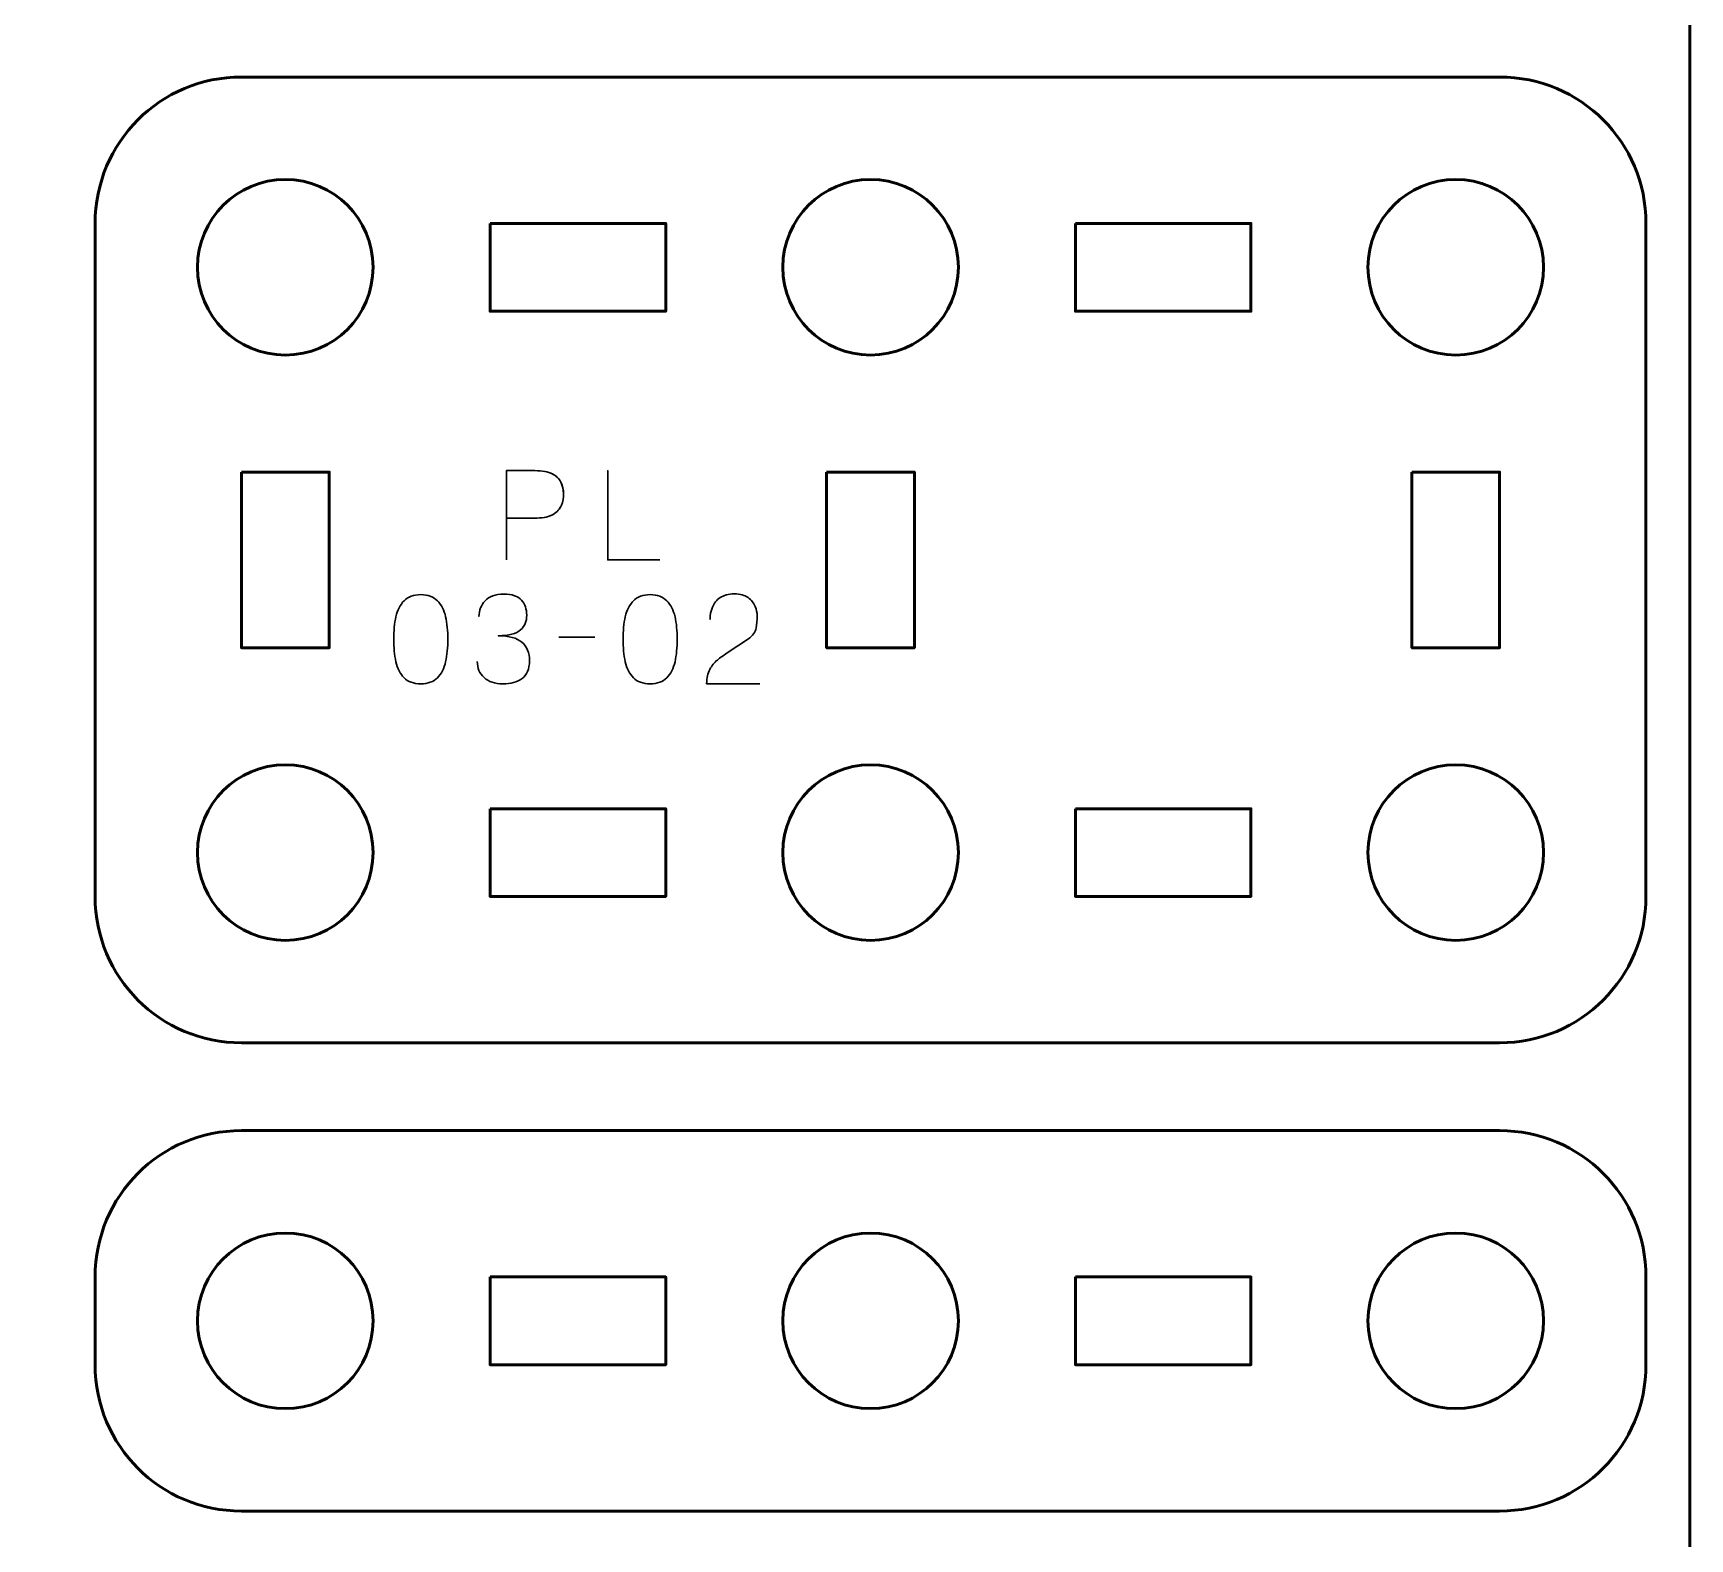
# Model space of a CAD drawing. Header units: centimetres. Extents: x -17.9 to -3.1, y -25.3 to -4.3.
# Drawn here: x -8.76 to -3.1, y -21 to -15.85 of the extents above; entities that cross this region are included whole.
import ezdxf

# ---------------------------------------------------------------- set-up
doc = ezdxf.new("R2010")
doc.units = ezdxf.units.CM
doc.header["$MEASUREMENT"] = 0
doc.layers.add('Layer 1', color=7, linetype='Continuous')

msp = doc.modelspace()

# ---------------------------------------------------------------- linework, layer by layer
at = {"layer": 'Layer 1', "color": 22, "lineweight": 53}
msp.add_open_spline([(-17.90003, -24.8499), (-17.90003, -24.8499), (-17.90003, -4.84994), (-17.90003, -4.84994), (-17.90003, -4.84994), (-17.90003, -4.57297), (-17.67694, -4.34998), (-17.39994, -4.34998), (-17.39994, -4.34998), (-17.39994, -4.34998), (-3.60007, -4.34998), (-3.60007, -4.34998), (-3.60007, -4.34998), (-3.32293, -4.34998), (-3.09997, -4.57297), (-3.09997, -4.84994), (-3.09997, -4.84994), (-3.09997, -4.84994), (-3.09997, -24.8499), (-3.09997, -24.8499), (-3.09997, -24.8499), (-3.09997, -25.1269), (-3.32293, -25.34999), (-3.60007, -25.34999), (-3.60007, -25.34999), (-3.60007, -25.34999), (-17.39994, -25.34999), (-17.39994, -25.34999), (-17.39994, -25.34999), (-17.67694, -25.34999), (-17.90003, -25.1269), (-17.90003, -24.8499)], degree=3, knots=[0, 0, 0, 0, 0.125, 0.125, 0.125, 0.125, 0.25, 0.25, 0.25, 0.25, 0.375, 0.375, 0.375, 0.375, 0.5, 0.5, 0.5, 0.5, 0.625, 0.625, 0.625, 0.625, 0.75, 0.75, 0.75, 0.75, 0.875, 0.875, 0.875, 0.875, 1, 1, 1, 1], dxfattribs=at)
at = {"layer": 'Layer 1', "color": 2, "lineweight": 53}
for points in [[(-8.04996, -16.00001), (-8.04996, -16.00001), (-3.7501, -16.00001), (-3.7501, -16.00001), (-3.7501, -16.00001), (-3.47297, -16.00001), (-3.25001, -16.22311), (-3.25001, -16.50011), (-3.25001, -16.50011), (-3.25001, -16.50011), (-3.25001, -18.80003), (-3.25001, -18.80003), (-3.25001, -18.80003), (-3.25001, -19.07704), (-3.47297, -19.29999), (-3.7501, -19.29999), (-3.7501, -19.29999), (-3.7501, -19.29999), (-8.04996, -19.29999), (-8.04996, -19.29999), (-8.04996, -19.29999), (-8.32696, -19.29999), (-8.55005, -19.07704), (-8.55005, -18.80003), (-8.55005, -18.80003), (-8.55005, -18.80003), (-8.55005, -16.50011), (-8.55005, -16.50011), (-8.55005, -16.50011), (-8.55005, -16.22311), (-8.32696, -16.00001), (-8.04996, -16.00001)], [(-8.04997, -19.59999), (-8.04997, -19.59999), (-3.7501, -19.59999), (-3.7501, -19.59999), (-3.7501, -19.59999), (-3.47296, -19.59999), (-3.25, -19.82308), (-3.25, -20.10008), (-3.25, -20.10008), (-3.25, -20.10008), (-3.25, -20.40009), (-3.25, -20.40009), (-3.25, -20.40009), (-3.25, -20.67705), (-3.47296, -20.90001), (-3.7501, -20.90001), (-3.7501, -20.90001), (-3.7501, -20.90001), (-8.04997, -20.90001), (-8.04997, -20.90001), (-8.04997, -20.90001), (-8.32697, -20.90001), (-8.55006, -20.67705), (-8.55006, -20.40009), (-8.55006, -20.40009), (-8.55006, -20.40009), (-8.55006, -20.10008), (-8.55006, -20.10008), (-8.55006, -20.10008), (-8.55006, -19.82308), (-8.32697, -19.59999), (-8.04997, -19.59999)]]:
    msp.add_open_spline(points, degree=3, knots=[0, 0, 0, 0, 0.125, 0.125, 0.125, 0.125, 0.25, 0.25, 0.25, 0.25, 0.375, 0.375, 0.375, 0.375, 0.5, 0.5, 0.5, 0.5, 0.625, 0.625, 0.625, 0.625, 0.75, 0.75, 0.75, 0.75, 0.875, 0.875, 0.875, 0.875, 1, 1, 1, 1], dxfattribs=at)
at = {"layer": 'Layer 1', "lineweight": 53}
for points in [[(-7.60002, -16.65004), (-7.60002, -16.81581), (-7.73425, -16.95004), (-7.90003, -16.95004), (-7.90003, -16.95004), (-8.06569, -16.95004), (-8.20003, -16.81581), (-8.20003, -16.65004), (-8.20003, -16.65004), (-8.20003, -16.48438), (-8.06569, -16.35004), (-7.90003, -16.35004), (-7.90003, -16.35004), (-7.73425, -16.35004), (-7.60002, -16.48438), (-7.60002, -16.65004)], [(-5.59996, -16.65004), (-5.59996, -16.81581), (-5.73433, -16.95004), (-5.89996, -16.95004), (-5.89996, -16.95004), (-6.06573, -16.95004), (-6.19996, -16.81581), (-6.19996, -16.65004), (-6.19996, -16.65004), (-6.19996, -16.48438), (-6.06573, -16.35004), (-5.89996, -16.35004), (-5.89996, -16.35004), (-5.73433, -16.35004), (-5.59996, -16.48438), (-5.59996, -16.65004)], [(-3.60004, -16.65004), (-3.60004, -16.81581), (-3.73436, -16.95004), (-3.90003, -16.95004), (-3.90003, -16.95004), (-4.06566, -16.95004), (-4.20003, -16.81581), (-4.20003, -16.65004), (-4.20003, -16.65004), (-4.20003, -16.48438), (-4.06566, -16.35004), (-3.90003, -16.35004), (-3.90003, -16.35004), (-3.73436, -16.35004), (-3.60004, -16.48438), (-3.60004, -16.65004)], [(-7.20001, -16.50011), (-7.20001, -16.50011), (-6.60001, -16.50011), (-6.60001, -16.50011), (-6.60001, -16.50011), (-6.60001, -16.50011), (-6.60001, -16.80011), (-6.60001, -16.80011), (-6.60001, -16.80011), (-6.60001, -16.80011), (-7.20001, -16.80011), (-7.20001, -16.80011), (-7.20001, -16.80011), (-7.20001, -16.80011), (-7.20001, -16.50011), (-7.20001, -16.50011)], [(-5.20005, -16.50011), (-5.20005, -16.50011), (-4.60005, -16.50011), (-4.60005, -16.50011), (-4.60005, -16.50011), (-4.60005, -16.50011), (-4.60005, -16.80011), (-4.60005, -16.80011), (-4.60005, -16.80011), (-4.60005, -16.80011), (-5.20005, -16.80011), (-5.20005, -16.80011), (-5.20005, -16.80011), (-5.20005, -16.80011), (-5.20005, -16.50011), (-5.20005, -16.50011)], [(-8.04996, -17.35006), (-8.04996, -17.35006), (-7.74995, -17.35006), (-7.74995, -17.35006), (-7.74995, -17.35006), (-7.74995, -17.35006), (-7.74995, -17.95005), (-7.74995, -17.95005), (-7.74995, -17.95005), (-7.74995, -17.95005), (-8.04996, -17.95005), (-8.04996, -17.95005), (-8.04996, -17.95005), (-8.04996, -17.95005), (-8.04996, -17.35006), (-8.04996, -17.35006)], [(-6.05003, -17.35006), (-6.05003, -17.35006), (-5.75003, -17.35006), (-5.75003, -17.35006), (-5.75003, -17.35006), (-5.75003, -17.35006), (-5.75003, -17.95005), (-5.75003, -17.95005), (-5.75003, -17.95005), (-5.75003, -17.95005), (-6.05003, -17.95005), (-6.05003, -17.95005), (-6.05003, -17.95005), (-6.05003, -17.95005), (-6.05003, -17.35006), (-6.05003, -17.35006)], [(-4.0501, -17.35006), (-4.0501, -17.35006), (-3.7501, -17.35006), (-3.7501, -17.35006), (-3.7501, -17.35006), (-3.7501, -17.35006), (-3.7501, -17.95005), (-3.7501, -17.95005), (-3.7501, -17.95005), (-3.7501, -17.95005), (-4.0501, -17.95005), (-4.0501, -17.95005), (-4.0501, -17.95005), (-4.0501, -17.95005), (-4.0501, -17.35006), (-4.0501, -17.35006)], [(-7.60002, -18.6501), (-7.60002, -18.81573), (-7.73425, -18.95011), (-7.90003, -18.95011), (-7.90003, -18.95011), (-8.06569, -18.95011), (-8.20003, -18.81573), (-8.20003, -18.6501), (-8.20003, -18.6501), (-8.20003, -18.48433), (-8.06569, -18.3501), (-7.90003, -18.3501), (-7.90003, -18.3501), (-7.73425, -18.3501), (-7.60002, -18.48433), (-7.60002, -18.6501)], [(-5.59996, -18.6501), (-5.59996, -18.81573), (-5.73433, -18.95011), (-5.89996, -18.95011), (-5.89996, -18.95011), (-6.06573, -18.95011), (-6.19996, -18.81573), (-6.19996, -18.6501), (-6.19996, -18.6501), (-6.19996, -18.48433), (-6.06573, -18.3501), (-5.89996, -18.3501), (-5.89996, -18.3501), (-5.73433, -18.3501), (-5.59996, -18.48433), (-5.59996, -18.6501)], [(-3.60004, -18.6501), (-3.60004, -18.81573), (-3.73436, -18.95011), (-3.90003, -18.95011), (-3.90003, -18.95011), (-4.06566, -18.95011), (-4.20003, -18.81573), (-4.20003, -18.6501), (-4.20003, -18.6501), (-4.20003, -18.48433), (-4.06566, -18.3501), (-3.90003, -18.3501), (-3.90003, -18.3501), (-3.73436, -18.3501), (-3.60004, -18.48433), (-3.60004, -18.6501)], [(-7.20001, -18.50003), (-7.20001, -18.50003), (-6.60001, -18.50003), (-6.60001, -18.50003), (-6.60001, -18.50003), (-6.60001, -18.50003), (-6.60001, -18.80003), (-6.60001, -18.80003), (-6.60001, -18.80003), (-6.60001, -18.80003), (-7.20001, -18.80003), (-7.20001, -18.80003), (-7.20001, -18.80003), (-7.20001, -18.80003), (-7.20001, -18.50003), (-7.20001, -18.50003)], [(-5.20005, -18.50003), (-5.20005, -18.50003), (-4.60005, -18.50003), (-4.60005, -18.50003), (-4.60005, -18.50003), (-4.60005, -18.50003), (-4.60005, -18.80003), (-4.60005, -18.80003), (-4.60005, -18.80003), (-4.60005, -18.80003), (-5.20005, -18.80003), (-5.20005, -18.80003), (-5.20005, -18.80003), (-5.20005, -18.80003), (-5.20005, -18.50003), (-5.20005, -18.50003)], [(-7.60003, -20.25001), (-7.60003, -20.41579), (-7.73426, -20.55002), (-7.90004, -20.55002), (-7.90004, -20.55002), (-8.0657, -20.55002), (-8.20004, -20.41579), (-8.20004, -20.25001), (-8.20004, -20.25001), (-8.20004, -20.08435), (-8.0657, -19.95001), (-7.90004, -19.95001), (-7.90004, -19.95001), (-7.73426, -19.95001), (-7.60003, -20.08435), (-7.60003, -20.25001)], [(-5.59996, -20.25001), (-5.59996, -20.41579), (-5.73433, -20.55002), (-5.89996, -20.55002), (-5.89996, -20.55002), (-6.06573, -20.55002), (-6.19996, -20.41579), (-6.19996, -20.25001), (-6.19996, -20.25001), (-6.19996, -20.08435), (-6.06573, -19.95001), (-5.89996, -19.95001), (-5.89996, -19.95001), (-5.73433, -19.95001), (-5.59996, -20.08435), (-5.59996, -20.25001)], [(-3.60003, -20.25001), (-3.60003, -20.41579), (-3.73436, -20.55002), (-3.90003, -20.55002), (-3.90003, -20.55002), (-4.06566, -20.55002), (-4.20003, -20.41579), (-4.20003, -20.25001), (-4.20003, -20.25001), (-4.20003, -20.08435), (-4.06566, -19.95001), (-3.90003, -19.95001), (-3.90003, -19.95001), (-3.73436, -19.95001), (-3.60003, -20.08435), (-3.60003, -20.25001)], [(-7.20002, -20.10008), (-7.20002, -20.10008), (-6.60001, -20.10008), (-6.60001, -20.10008), (-6.60001, -20.10008), (-6.60001, -20.10008), (-6.60001, -20.40009), (-6.60001, -20.40009), (-6.60001, -20.40009), (-6.60001, -20.40009), (-7.20002, -20.40009), (-7.20002, -20.40009), (-7.20002, -20.40009), (-7.20002, -20.40009), (-7.20002, -20.10008), (-7.20002, -20.10008)], [(-5.20005, -20.10008), (-5.20005, -20.10008), (-4.60005, -20.10008), (-4.60005, -20.10008), (-4.60005, -20.10008), (-4.60005, -20.10008), (-4.60005, -20.40009), (-4.60005, -20.40009), (-4.60005, -20.40009), (-4.60005, -20.40009), (-5.20005, -20.40009), (-5.20005, -20.40009), (-5.20005, -20.40009), (-5.20005, -20.40009), (-5.20005, -20.10008), (-5.20005, -20.10008)]]:
    msp.add_open_spline(points, degree=3, knots=[0, 0, 0, 0, 0.25, 0.25, 0.25, 0.25, 0.5, 0.5, 0.5, 0.5, 0.75, 0.75, 0.75, 0.75, 1, 1, 1, 1], dxfattribs=at)
at = {"layer": 'Layer 1', "color": 40, "lineweight": 30}
for points, knots in [([(-7.14459, -17.65005), (-7.14459, -17.65005), (-7.14459, -17.34484), (-7.14459, -17.34484), (-7.14459, -17.34484), (-7.14459, -17.34484), (-7.04729, -17.34484), (-7.04729, -17.34484), (-7.04729, -17.34484), (-7.02168, -17.34512), (-7.00168, -17.34882), (-6.98749, -17.35598), (-6.98749, -17.35598), (-6.9736, -17.36329), (-6.96379, -17.37281), (-6.95814, -17.38466), (-6.95814, -17.38466), (-6.95264, -17.39652), (-6.94961, -17.40932), (-6.94904, -17.42312), (-6.94904, -17.42312), (-6.94837, -17.43716), (-6.9507, -17.45053), (-6.9562, -17.46319), (-6.9562, -17.46319), (-6.96174, -17.47589), (-6.97123, -17.48637), (-6.98446, -17.49448), (-6.98446, -17.49448), (-6.99797, -17.50263), (-7.01618, -17.50676), (-7.03932, -17.50704), (-7.03932, -17.50704), (-7.03932, -17.50704), (-7.14459, -17.50704), (-7.14459, -17.50704), (-7.14459, -17.50704), (-7.14459, -17.50704), (-7.03932, -17.50704), (-7.03932, -17.50704), (-7.03932, -17.50704), (-7.01656, -17.50676), (-6.99854, -17.50263), (-6.98503, -17.49448), (-6.98503, -17.49448), (-6.97165, -17.48637), (-6.96213, -17.47589), (-6.95649, -17.46319), (-6.95649, -17.46319), (-6.95098, -17.45053), (-6.94851, -17.43716), (-6.94904, -17.42312), (-6.94904, -17.42312), (-6.94961, -17.40932), (-6.95264, -17.39652), (-6.95828, -17.38466), (-6.95828, -17.38466), (-6.96407, -17.37281), (-6.97398, -17.36329), (-6.98792, -17.35598), (-6.98792, -17.35598), (-7.0021, -17.34882), (-7.02196, -17.34512), (-7.04729, -17.34484), (-7.04729, -17.34484), (-7.04729, -17.34484), (-7.14459, -17.34484), (-7.14459, -17.34484), (-7.14459, -17.34484), (-7.14459, -17.34484), (-7.14459, -17.65005), (-7.14459, -17.65005)], [0, 0, 0, 0, 0.0555556, 0.0555556, 0.0555556, 0.0555556, 0.1111111, 0.1111111, 0.1111111, 0.1111111, 0.1666667, 0.1666667, 0.1666667, 0.1666667, 0.2222222, 0.2222222, 0.2222222, 0.2222222, 0.2777778, 0.2777778, 0.2777778, 0.2777778, 0.3333333, 0.3333333, 0.3333333, 0.3333333, 0.3888889, 0.3888889, 0.3888889, 0.3888889, 0.4444444, 0.4444444, 0.4444444, 0.4444444, 0.5, 0.5, 0.5, 0.5, 0.5555556, 0.5555556, 0.5555556, 0.5555556, 0.6111111, 0.6111111, 0.6111111, 0.6111111, 0.6666667, 0.6666667, 0.6666667, 0.6666667, 0.7222222, 0.7222222, 0.7222222, 0.7222222, 0.7777778, 0.7777778, 0.7777778, 0.7777778, 0.8333333, 0.8333333, 0.8333333, 0.8333333, 0.8888889, 0.8888889, 0.8888889, 0.8888889, 0.9444444, 0.9444444, 0.9444444, 0.9444444, 1, 1, 1, 1]), ([(-6.61998, -17.65005), (-6.61998, -17.65005), (-6.79817, -17.65005), (-6.79817, -17.65005), (-6.79817, -17.65005), (-6.79817, -17.65005), (-6.79817, -17.34484), (-6.79817, -17.34484), (-6.79817, -17.34484), (-6.79817, -17.34484), (-6.79817, -17.65005), (-6.79817, -17.65005), (-6.79817, -17.65005), (-6.79817, -17.65005), (-6.61998, -17.65005), (-6.61998, -17.65005)], [0, 0, 0, 0, 0.25, 0.25, 0.25, 0.25, 0.5, 0.5, 0.5, 0.5, 0.75, 0.75, 0.75, 0.75, 1, 1, 1, 1]), ([(-7.43715, -18.07338), (-7.41263, -18.07314), (-7.39361, -18.06622), (-7.3801, -18.05271), (-7.3801, -18.05271), (-7.36673, -18.03923), (-7.35738, -18.02103), (-7.35213, -17.99803), (-7.35213, -17.99803), (-7.34705, -17.97513), (-7.34454, -17.94952), (-7.34482, -17.92098), (-7.34482, -17.92098), (-7.34454, -17.89287), (-7.34705, -17.86725), (-7.35213, -17.84422), (-7.35213, -17.84422), (-7.35738, -17.8215), (-7.36673, -17.8033), (-7.3801, -17.7895), (-7.3801, -17.7895), (-7.39361, -17.77603), (-7.41263, -17.76897), (-7.43715, -17.76858), (-7.43715, -17.76858), (-7.4618, -17.76897), (-7.48085, -17.77603), (-7.49419, -17.7895), (-7.49419, -17.7895), (-7.5077, -17.8033), (-7.51694, -17.8215), (-7.52202, -17.84422), (-7.52202, -17.84422), (-7.52728, -17.86725), (-7.52975, -17.89287), (-7.52936, -17.92098), (-7.52936, -17.92098), (-7.52975, -17.94952), (-7.52728, -17.97513), (-7.52202, -17.99803), (-7.52202, -17.99803), (-7.51694, -18.02103), (-7.5077, -18.03923), (-7.49419, -18.05271), (-7.49419, -18.05271), (-7.48085, -18.06622), (-7.4618, -18.07314), (-7.43715, -18.07338)], [0, 0, 0, 0, 0.0833333, 0.0833333, 0.0833333, 0.0833333, 0.1666667, 0.1666667, 0.1666667, 0.1666667, 0.25, 0.25, 0.25, 0.25, 0.3333333, 0.3333333, 0.3333333, 0.3333333, 0.4166667, 0.4166667, 0.4166667, 0.4166667, 0.5, 0.5, 0.5, 0.5, 0.5833333, 0.5833333, 0.5833333, 0.5833333, 0.6666667, 0.6666667, 0.6666667, 0.6666667, 0.75, 0.75, 0.75, 0.75, 0.8333333, 0.8333333, 0.8333333, 0.8333333, 0.9166667, 0.9166667, 0.9166667, 0.9166667, 1, 1, 1, 1]), ([(-7.43715, -18.07338), (-7.41263, -18.07314), (-7.39361, -18.06622), (-7.3801, -18.05271), (-7.3801, -18.05271), (-7.36673, -18.03923), (-7.35738, -18.02103), (-7.35213, -17.99803), (-7.35213, -17.99803), (-7.34705, -17.97513), (-7.34454, -17.94952), (-7.34482, -17.92098), (-7.34482, -17.92098), (-7.34454, -17.89287), (-7.34705, -17.86725), (-7.35213, -17.84422), (-7.35213, -17.84422), (-7.35738, -17.8215), (-7.36673, -17.8033), (-7.3801, -17.7895), (-7.3801, -17.7895), (-7.39361, -17.77603), (-7.41263, -17.76897), (-7.43715, -17.76858), (-7.43715, -17.76858), (-7.4618, -17.76897), (-7.48085, -17.77603), (-7.49419, -17.7895), (-7.49419, -17.7895), (-7.5077, -17.8033), (-7.51694, -17.8215), (-7.52202, -17.84422), (-7.52202, -17.84422), (-7.52728, -17.86725), (-7.52975, -17.89287), (-7.52936, -17.92098), (-7.52936, -17.92098), (-7.52975, -17.94952), (-7.52728, -17.97513), (-7.52202, -17.99803), (-7.52202, -17.99803), (-7.51694, -18.02103), (-7.5077, -18.03923), (-7.49419, -18.05271), (-7.49419, -18.05271), (-7.48085, -18.06622), (-7.4618, -18.07314), (-7.43715, -18.07338)], [0, 0, 0, 0, 0.0833333, 0.0833333, 0.0833333, 0.0833333, 0.1666667, 0.1666667, 0.1666667, 0.1666667, 0.25, 0.25, 0.25, 0.25, 0.3333333, 0.3333333, 0.3333333, 0.3333333, 0.4166667, 0.4166667, 0.4166667, 0.4166667, 0.5, 0.5, 0.5, 0.5, 0.5833333, 0.5833333, 0.5833333, 0.5833333, 0.6666667, 0.6666667, 0.6666667, 0.6666667, 0.75, 0.75, 0.75, 0.75, 0.8333333, 0.8333333, 0.8333333, 0.8333333, 0.9166667, 0.9166667, 0.9166667, 0.9166667, 1, 1, 1, 1]), ([(-7.24411, -17.99676), (-7.24411, -18.0198), (-7.23638, -18.03825), (-7.22093, -18.05204), (-7.22093, -18.05204), (-7.20579, -18.06608), (-7.18442, -18.07314), (-7.15686, -18.07338), (-7.15686, -18.07338), (-7.12956, -18.07352), (-7.10751, -18.06746), (-7.09086, -18.05521), (-7.09086, -18.05521), (-7.07445, -18.0428), (-7.06606, -18.02283), (-7.06549, -17.99514), (-7.06549, -17.99514), (-7.06549, -17.96716), (-7.07403, -17.94578), (-7.09128, -17.93118), (-7.09128, -17.93118), (-7.10864, -17.91657), (-7.13563, -17.90927), (-7.17217, -17.90913), (-7.17217, -17.90913), (-7.13619, -17.90899), (-7.11083, -17.90239), (-7.09622, -17.88941), (-7.09622, -17.88941), (-7.08176, -17.87646), (-7.07474, -17.85967), (-7.07516, -17.83886), (-7.07516, -17.83886), (-7.07502, -17.81818), (-7.08095, -17.80111), (-7.0928, -17.78746), (-7.0928, -17.78746), (-7.1049, -17.77409), (-7.12515, -17.76707), (-7.15355, -17.7665), (-7.15355, -17.7665), (-7.18223, -17.76721), (-7.20343, -17.7749), (-7.21736, -17.78964), (-7.21736, -17.78964), (-7.23141, -17.80439), (-7.23832, -17.82217), (-7.23818, -17.84312), (-7.23818, -17.84312), (-7.23832, -17.82217), (-7.23141, -17.80439), (-7.21736, -17.78964), (-7.21736, -17.78964), (-7.20343, -17.7749), (-7.18223, -17.76721), (-7.15355, -17.7665), (-7.15355, -17.7665), (-7.12515, -17.76707), (-7.1049, -17.77409), (-7.0928, -17.78746), (-7.0928, -17.78746), (-7.08095, -17.80111), (-7.07502, -17.81818), (-7.07516, -17.83886), (-7.07516, -17.83886), (-7.07474, -17.85967), (-7.08176, -17.87646), (-7.09622, -17.88941), (-7.09622, -17.88941), (-7.11083, -17.90239), (-7.13619, -17.90899), (-7.17217, -17.90913), (-7.17217, -17.90913), (-7.13563, -17.90927), (-7.10864, -17.91657), (-7.09128, -17.93118), (-7.09128, -17.93118), (-7.07403, -17.94578), (-7.06549, -17.96716), (-7.06549, -17.99514), (-7.06549, -17.99514), (-7.06606, -18.02283), (-7.07445, -18.0428), (-7.09086, -18.05521), (-7.09086, -18.05521), (-7.10751, -18.06746), (-7.12956, -18.07352), (-7.15686, -18.07338), (-7.15686, -18.07338), (-7.18442, -18.07314), (-7.20579, -18.06608), (-7.22093, -18.05204), (-7.22093, -18.05204), (-7.23638, -18.03825), (-7.24411, -18.0198), (-7.24411, -17.99676)], [0, 0, 0, 0, 0.0416667, 0.0416667, 0.0416667, 0.0416667, 0.0833333, 0.0833333, 0.0833333, 0.0833333, 0.125, 0.125, 0.125, 0.125, 0.1666667, 0.1666667, 0.1666667, 0.1666667, 0.2083333, 0.2083333, 0.2083333, 0.2083333, 0.25, 0.25, 0.25, 0.25, 0.2916667, 0.2916667, 0.2916667, 0.2916667, 0.3333333, 0.3333333, 0.3333333, 0.3333333, 0.375, 0.375, 0.375, 0.375, 0.4166667, 0.4166667, 0.4166667, 0.4166667, 0.4583333, 0.4583333, 0.4583333, 0.4583333, 0.5, 0.5, 0.5, 0.5, 0.5416667, 0.5416667, 0.5416667, 0.5416667, 0.5833333, 0.5833333, 0.5833333, 0.5833333, 0.625, 0.625, 0.625, 0.625, 0.6666667, 0.6666667, 0.6666667, 0.6666667, 0.7083333, 0.7083333, 0.7083333, 0.7083333, 0.75, 0.75, 0.75, 0.75, 0.7916667, 0.7916667, 0.7916667, 0.7916667, 0.8333333, 0.8333333, 0.8333333, 0.8333333, 0.875, 0.875, 0.875, 0.875, 0.9166667, 0.9166667, 0.9166667, 0.9166667, 0.9583333, 0.9583333, 0.9583333, 0.9583333, 1, 1, 1, 1]), ([(-6.65332, -18.07338), (-6.6288, -18.07314), (-6.60979, -18.06622), (-6.59627, -18.05271), (-6.59627, -18.05271), (-6.5829, -18.03923), (-6.57356, -18.02103), (-6.5683, -17.99803), (-6.5683, -17.99803), (-6.56322, -17.97513), (-6.56071, -17.94952), (-6.561, -17.92098), (-6.561, -17.92098), (-6.56071, -17.89287), (-6.56322, -17.86725), (-6.5683, -17.84422), (-6.5683, -17.84422), (-6.57356, -17.8215), (-6.5829, -17.8033), (-6.59627, -17.7895), (-6.59627, -17.7895), (-6.60979, -17.77603), (-6.6288, -17.76897), (-6.65332, -17.76858), (-6.65332, -17.76858), (-6.67801, -17.76897), (-6.69703, -17.77603), (-6.7104, -17.7895), (-6.7104, -17.7895), (-6.72387, -17.8033), (-6.73312, -17.8215), (-6.73823, -17.84422), (-6.73823, -17.84422), (-6.74345, -17.86725), (-6.74592, -17.89287), (-6.74553, -17.92098), (-6.74553, -17.92098), (-6.74592, -17.94952), (-6.74345, -17.97513), (-6.73823, -17.99803), (-6.73823, -17.99803), (-6.73312, -18.02103), (-6.72387, -18.03923), (-6.7104, -18.05271), (-6.7104, -18.05271), (-6.69703, -18.06622), (-6.67801, -18.07314), (-6.65332, -18.07338)], [0, 0, 0, 0, 0.0833333, 0.0833333, 0.0833333, 0.0833333, 0.1666667, 0.1666667, 0.1666667, 0.1666667, 0.25, 0.25, 0.25, 0.25, 0.3333333, 0.3333333, 0.3333333, 0.3333333, 0.4166667, 0.4166667, 0.4166667, 0.4166667, 0.5, 0.5, 0.5, 0.5, 0.5833333, 0.5833333, 0.5833333, 0.5833333, 0.6666667, 0.6666667, 0.6666667, 0.6666667, 0.75, 0.75, 0.75, 0.75, 0.8333333, 0.8333333, 0.8333333, 0.8333333, 0.9166667, 0.9166667, 0.9166667, 0.9166667, 1, 1, 1, 1]), ([(-6.65332, -18.07338), (-6.6288, -18.07314), (-6.60979, -18.06622), (-6.59627, -18.05271), (-6.59627, -18.05271), (-6.5829, -18.03923), (-6.57356, -18.02103), (-6.5683, -17.99803), (-6.5683, -17.99803), (-6.56322, -17.97513), (-6.56071, -17.94952), (-6.561, -17.92098), (-6.561, -17.92098), (-6.56071, -17.89287), (-6.56322, -17.86725), (-6.5683, -17.84422), (-6.5683, -17.84422), (-6.57356, -17.8215), (-6.5829, -17.8033), (-6.59627, -17.7895), (-6.59627, -17.7895), (-6.60979, -17.77603), (-6.6288, -17.76897), (-6.65332, -17.76858), (-6.65332, -17.76858), (-6.67801, -17.76897), (-6.69703, -17.77603), (-6.7104, -17.7895), (-6.7104, -17.7895), (-6.72387, -17.8033), (-6.73312, -17.8215), (-6.73823, -17.84422), (-6.73823, -17.84422), (-6.74345, -17.86725), (-6.74592, -17.89287), (-6.74553, -17.92098), (-6.74553, -17.92098), (-6.74592, -17.94952), (-6.74345, -17.97513), (-6.73823, -17.99803), (-6.73823, -17.99803), (-6.73312, -18.02103), (-6.72387, -18.03923), (-6.7104, -18.05271), (-6.7104, -18.05271), (-6.69703, -18.06622), (-6.67801, -18.07314), (-6.65332, -18.07338)], [0, 0, 0, 0, 0.0833333, 0.0833333, 0.0833333, 0.0833333, 0.1666667, 0.1666667, 0.1666667, 0.1666667, 0.25, 0.25, 0.25, 0.25, 0.3333333, 0.3333333, 0.3333333, 0.3333333, 0.4166667, 0.4166667, 0.4166667, 0.4166667, 0.5, 0.5, 0.5, 0.5, 0.5833333, 0.5833333, 0.5833333, 0.5833333, 0.6666667, 0.6666667, 0.6666667, 0.6666667, 0.75, 0.75, 0.75, 0.75, 0.8333333, 0.8333333, 0.8333333, 0.8333333, 0.9166667, 0.9166667, 0.9166667, 0.9166667, 1, 1, 1, 1]), ([(-6.27863, -18.07338), (-6.27863, -18.07338), (-6.46028, -18.07338), (-6.46028, -18.07338), (-6.46028, -18.07338), (-6.45971, -18.05313), (-6.45601, -18.03673), (-6.44924, -18.02392), (-6.44924, -18.02392), (-6.44264, -18.01126), (-6.4341, -18.00064), (-6.42362, -17.9921), (-6.42362, -17.9921), (-6.41329, -17.98381), (-6.40196, -17.9757), (-6.38958, -17.96797), (-6.38958, -17.96797), (-6.38958, -17.96797), (-6.31723, -17.91975), (-6.31723, -17.91975), (-6.31723, -17.91975), (-6.3029, -17.90927), (-6.29423, -17.89699), (-6.29119, -17.88324), (-6.29119, -17.88324), (-6.2883, -17.86944), (-6.28706, -17.8554), (-6.28759, -17.8409), (-6.28759, -17.8409), (-6.28745, -17.83113), (-6.28982, -17.82037), (-6.29451, -17.80866), (-6.29451, -17.80866), (-6.29931, -17.79723), (-6.30731, -17.78732), (-6.3186, -17.77878), (-6.3186, -17.77878), (-6.33003, -17.77049), (-6.34563, -17.76608), (-6.36545, -17.76569), (-6.36545, -17.76569), (-6.3856, -17.76608), (-6.40186, -17.77049), (-6.41396, -17.77892), (-6.41396, -17.77892), (-6.42624, -17.78746), (-6.43505, -17.79832), (-6.44042, -17.81145), (-6.44042, -17.81145), (-6.44596, -17.82478), (-6.44857, -17.83857), (-6.44842, -17.85276), (-6.44842, -17.85276), (-6.44857, -17.83857), (-6.44596, -17.82478), (-6.44042, -17.81145), (-6.44042, -17.81145), (-6.43505, -17.79832), (-6.42624, -17.78746), (-6.41396, -17.77892), (-6.41396, -17.77892), (-6.40186, -17.77049), (-6.3856, -17.76608), (-6.36545, -17.76569), (-6.36545, -17.76569), (-6.34563, -17.76608), (-6.33003, -17.77049), (-6.3186, -17.77878), (-6.3186, -17.77878), (-6.30731, -17.78732), (-6.29931, -17.79723), (-6.29451, -17.80866), (-6.29451, -17.80866), (-6.28982, -17.82037), (-6.28745, -17.83113), (-6.28759, -17.8409), (-6.28759, -17.8409), (-6.28706, -17.8554), (-6.2883, -17.86944), (-6.29119, -17.88324), (-6.29119, -17.88324), (-6.29423, -17.89699), (-6.3029, -17.90927), (-6.31723, -17.91975), (-6.31723, -17.91975), (-6.31723, -17.91975), (-6.38958, -17.96797), (-6.38958, -17.96797), (-6.38958, -17.96797), (-6.40196, -17.9757), (-6.41329, -17.98381), (-6.42362, -17.9921), (-6.42362, -17.9921), (-6.4341, -18.00064), (-6.44264, -18.01126), (-6.44924, -18.02392), (-6.44924, -18.02392), (-6.45601, -18.03673), (-6.45971, -18.05313), (-6.46028, -18.07338), (-6.46028, -18.07338), (-6.46028, -18.07338), (-6.27863, -18.07338), (-6.27863, -18.07338)], [0, 0, 0, 0, 0.0384615, 0.0384615, 0.0384615, 0.0384615, 0.0769231, 0.0769231, 0.0769231, 0.0769231, 0.1153846, 0.1153846, 0.1153846, 0.1153846, 0.1538462, 0.1538462, 0.1538462, 0.1538462, 0.1923077, 0.1923077, 0.1923077, 0.1923077, 0.2307692, 0.2307692, 0.2307692, 0.2307692, 0.2692308, 0.2692308, 0.2692308, 0.2692308, 0.3076923, 0.3076923, 0.3076923, 0.3076923, 0.3461538, 0.3461538, 0.3461538, 0.3461538, 0.3846154, 0.3846154, 0.3846154, 0.3846154, 0.4230769, 0.4230769, 0.4230769, 0.4230769, 0.4615385, 0.4615385, 0.4615385, 0.4615385, 0.5, 0.5, 0.5, 0.5, 0.5384615, 0.5384615, 0.5384615, 0.5384615, 0.5769231, 0.5769231, 0.5769231, 0.5769231, 0.6153846, 0.6153846, 0.6153846, 0.6153846, 0.6538462, 0.6538462, 0.6538462, 0.6538462, 0.6923077, 0.6923077, 0.6923077, 0.6923077, 0.7307692, 0.7307692, 0.7307692, 0.7307692, 0.7692308, 0.7692308, 0.7692308, 0.7692308, 0.8076923, 0.8076923, 0.8076923, 0.8076923, 0.8461538, 0.8461538, 0.8461538, 0.8461538, 0.8846154, 0.8846154, 0.8846154, 0.8846154, 0.9230769, 0.9230769, 0.9230769, 0.9230769, 0.9615385, 0.9615385, 0.9615385, 0.9615385, 1, 1, 1, 1])]:
    msp.add_open_spline(points, degree=3, knots=knots, dxfattribs=at)
msp.add_open_spline([(-6.96545, -17.91382), (-6.96545, -17.91382), (-6.84227, -17.91382), (-6.84227, -17.91382)], degree=3, dxfattribs=at)

doc.saveas('drawing.dxf')
